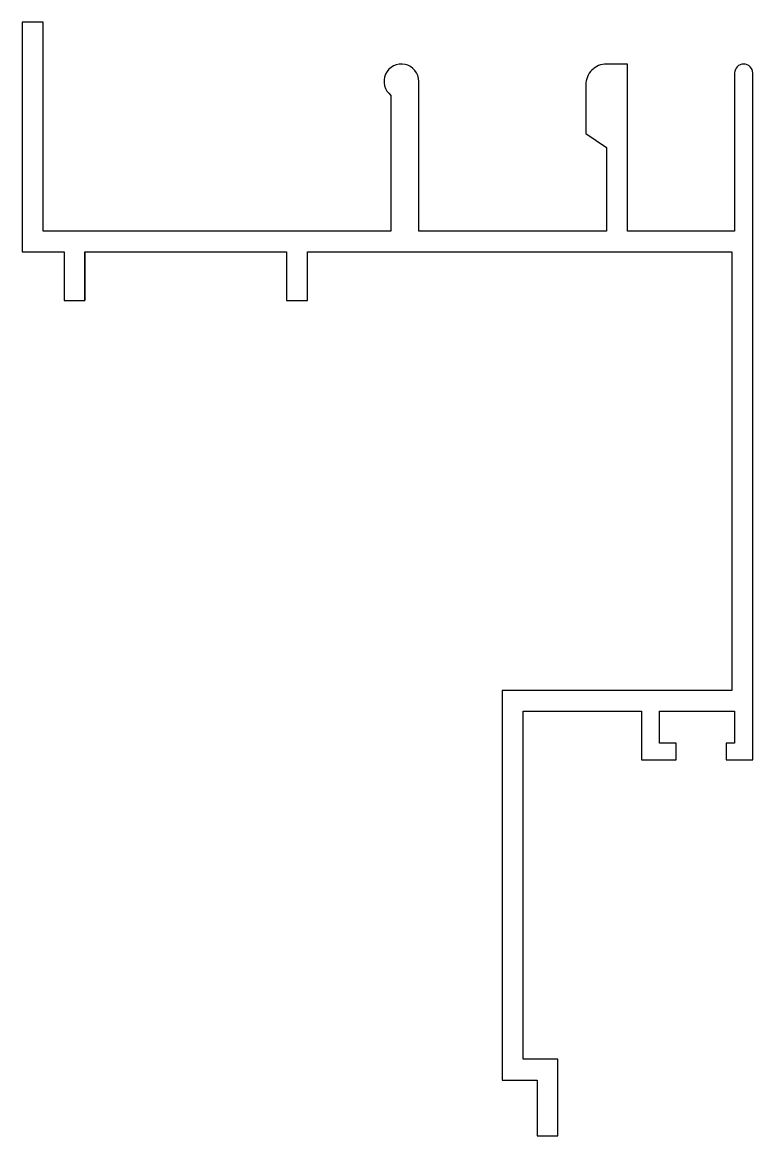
# Model space of a CAD drawing. Extents: x 223.3 to 275.8, y 192.9 to 272.9.
import ezdxf

# ---------------------------------------------------------------- set-up
doc = ezdxf.new("R2010")
doc.units = 0
doc.layers.add('ANA', color=220, linetype='CONTINUOUS')

msp = doc.modelspace()

# ---------------------------------------------------------------- linework, layer by layer
at = {"layer": 'ANA'}
msp.add_lwpolyline([(274.288, 224.881), (257.788, 224.881), (257.788, 196.881), (260.288, 196.881), (260.288, 192.881), (261.788, 192.881), (261.788, 198.381), (259.288, 198.381), (259.288, 223.381), (267.788, 223.381), (267.788, 219.881), (270.288, 219.881), (270.288, 221.081), (269.088, 221.081), (269.088, 223.381), (274.488, 223.381), (274.488, 221.081), (273.888, 221.081), (273.888, 219.881), (275.788, 219.881), (275.788, 269.231, 1), (274.488, 269.231), (274.488, 257.881), (266.788, 257.881), (266.788, 269.881), (265.288, 269.881, 0.414214), (263.788, 268.381), (263.788, 264.881), (265.288, 263.881), (265.288, 257.881), (251.788, 257.881), (251.788, 268.631, 1.618034), (249.788, 267.631), (249.788, 257.881), (224.788, 257.881), (224.788, 272.881), (223.288, 272.881), (223.288, 256.381), (226.288, 256.381), (226.288, 252.881), (227.788, 252.881), (227.788, 256.381), (227.788, 252.881), (227.788, 256.381), (242.288, 256.381), (242.288, 252.881), (243.788, 252.881), (243.788, 256.381), (274.288, 256.381)], format="xyb", close=True, dxfattribs=at)

doc.saveas('drawing.dxf')
